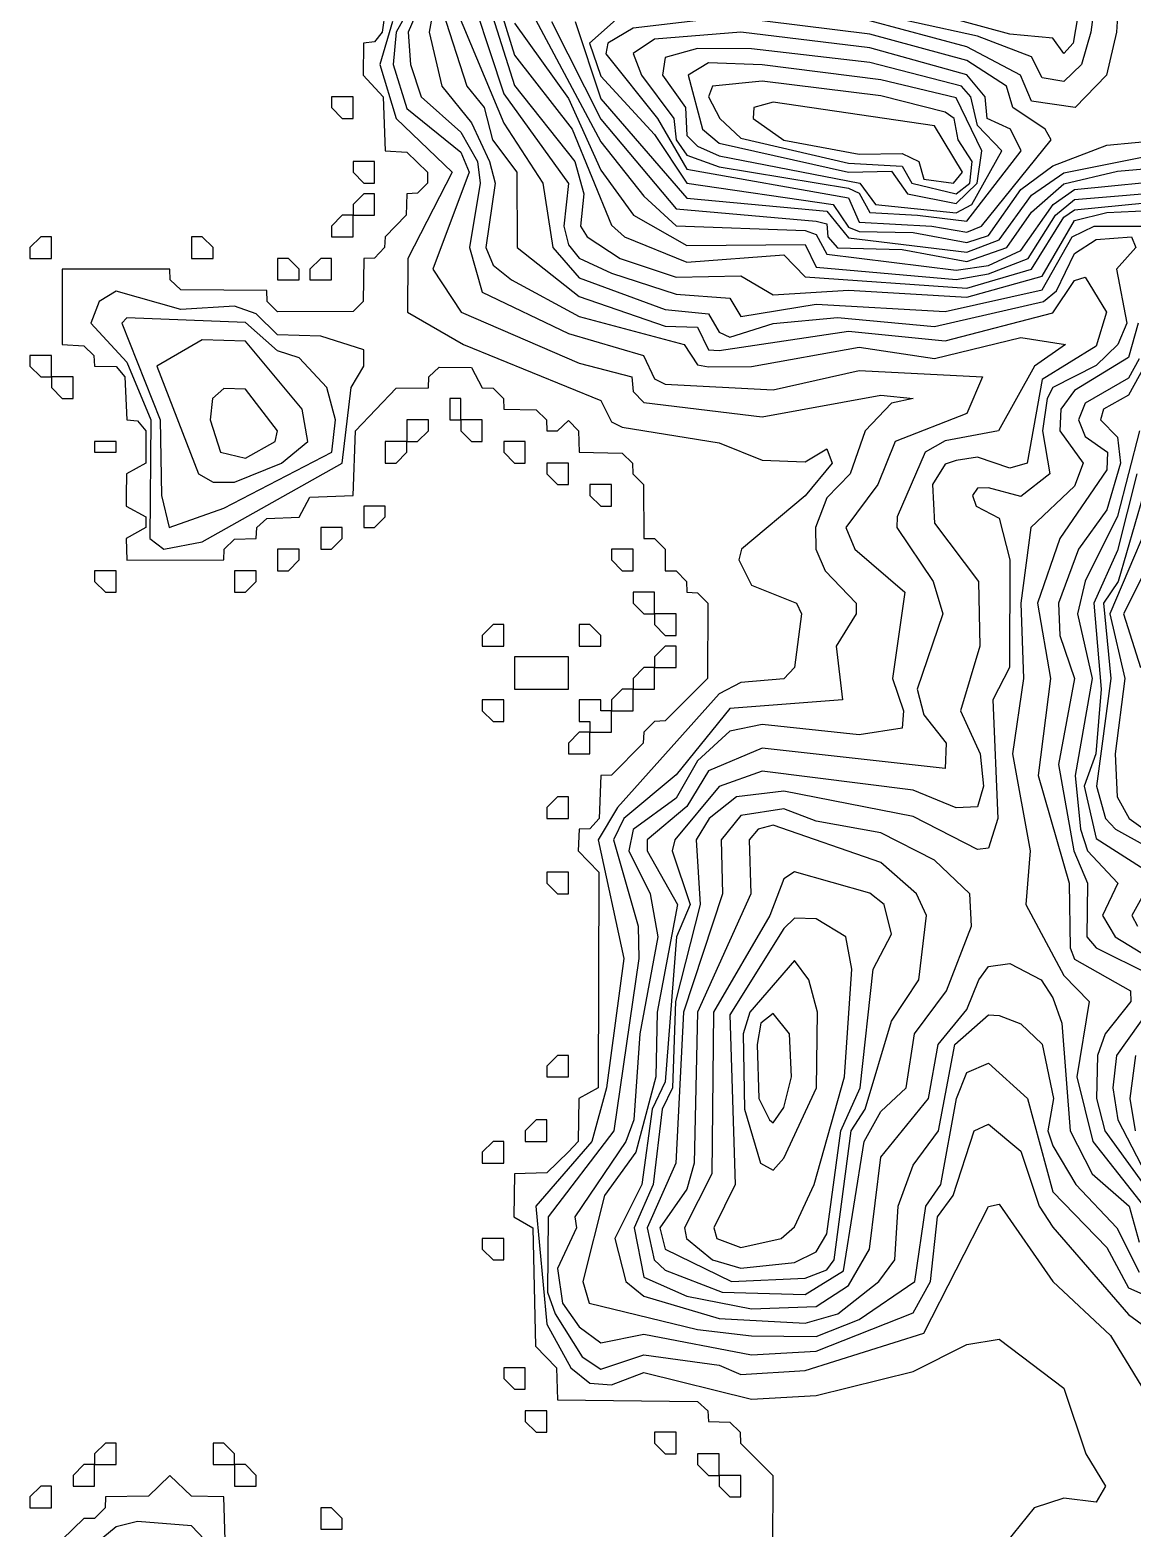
# Model space of a CAD drawing. Header units: metres. Extents: x 310028 to 360472, y 4137098 to 4159193.
# Drawn here: x 313238 to 314773, y 4146444 to 4148531 of the extents above; entities that cross this region are included whole.
import ezdxf

# ---------------------------------------------------------------- set-up
doc = ezdxf.new("R2010")
doc.units = ezdxf.units.M
for name, color, linetype in [('COAST', 5, 'Continuous'), ('CONTOUR', 254, 'Continuous'), ('CONTOUR_INDEX', 33, 'Continuous')]:
    doc.layers.add(name, color=color, linetype=linetype)

msp = doc.modelspace()

# ---------------------------------------------------------------- linework, layer by layer
at = {"layer": 'COAST'}
for points in [[(313732.3, 4148557.5), (313728.3, 4148527.5), (313717.5, 4148514.1), (313702.2, 4148512.5), (313701.4, 4148467.5), (313729.7, 4148437.5), (313732.4, 4148362.5), (313762.5, 4148360.6), (313791.1, 4148332.5), (313791.2, 4148317.5), (313777.5, 4148303.4), (313762.3, 4148302.5), (313761.7, 4148272.5), (313732.1, 4148242.5), (313731.4, 4148227.5), (313717.5, 4148212.9), (313702.4, 4148212.5), (313701.6, 4148152.5), (313687.5, 4148138.5), (313582.5, 4148137.9), (313568, 4148152.5), (313567.5, 4148167.6), (313447.5, 4148168.9), (313432.7, 4148182.5), (313432.5, 4148197.5), (313282.5, 4148197.5), (313282.4, 4148092.5), (313312.5, 4148090.8), (313326.3, 4148077.5), (313327.5, 4148062.2), (313357.5, 4148061.8), (313369.5, 4148047.5), (313372.4, 4147987.5), (313387.5, 4147986.5), (313398.7, 4147972.5), (313398.7, 4147927.5), (313372, 4147912.5), (313371.4, 4147882.5), (313371.7, 4147867.5), (313398.7, 4147852.5), (313398.7, 4147837.5), (313371.3, 4147822.5), (313372.5, 4147792.1), (313507.5, 4147792.5), (313507.8, 4147807.5), (313522.5, 4147821.3), (313552.5, 4147822.3), (313553.5, 4147837.5), (313567.5, 4147850.4), (313612.5, 4147851.9), (313627.5, 4147879.8), (313687.5, 4147882.4), (313690.9, 4147972.5), (313747.5, 4148031.8), (313792.5, 4148032.3), (313793.2, 4148047.5), (313807.5, 4148061.2), (313852.5, 4148060.5), (313867.5, 4148032.2), (313882.5, 4148031.6), (313897.3, 4148017.5), (313897.5, 4148002.5), (313942.5, 4148001.6), (313957.2, 4147987.5), (313957.5, 4147972.4), (313972.5, 4147972.5), (313987.5, 4147986.7), (314001.4, 4147972.5), (314002.5, 4147942.4), (314062.5, 4147941.1), (314076.7, 4147927.5), (314077.4, 4147912.5), (314092.3, 4147897.5), (314092.5, 4147822.5), (314107.5, 4147822.4), (314122.4, 4147807.5), (314122.4, 4147777.5), (314137.5, 4147777.2), (314152.1, 4147762.5), (314152.4, 4147747.5), (314167.5, 4147746.9), (314181.6, 4147732.5), (314181.3, 4147627.5), (314122.5, 4147568.4), (314107.5, 4147567.6), (314092.4, 4147552.5), (314091.8, 4147537.5), (314047.5, 4147492.7), (314032.5, 4147492.5), (314030.5, 4147432.5), (314017.5, 4147418), (314002.5, 4147417.5), (314001.3, 4147387.5), (314030.1, 4147357.5), (314028.9, 4147057.5), (314001.9, 4147042.5), (314001.1, 4146982.5), (313987.5, 4146968.1), (313957.5, 4146938.7), (313912.4, 4146937.5), (313911.7, 4146877.5), (313938, 4146862.5), (313941.7, 4146697.5), (313971, 4146667.5), (313972.3, 4146622.5), (314167.5, 4146620.6), (314181.9, 4146607.5), (314182.5, 4146592.4), (314212.5, 4146591.5), (314226.7, 4146577.5), (314227.4, 4146562.5), (314272.1, 4146517.5), (314271.9, 4146412.5)], [(313657.5, 4148422.5), (313672.5, 4148407.5), (313687.5, 4148407.5), (313687.5, 4148437.5), (313657.5, 4148437.5), (313657.5, 4148422.5)], [(313687.5, 4148332.5), (313702.5, 4148317.5), (313717.5, 4148317.5), (313717.5, 4148347.5), (313687.5, 4148347.5), (313687.5, 4148332.5)], [(313687.5, 4148272.5), (313717.5, 4148272.5), (313717.5, 4148302.5), (313702.5, 4148302.5), (313687.5, 4148287.5), (313687.5, 4148272.5)], [(313657.5, 4148242.5), (313687.5, 4148242.5), (313687.5, 4148272.5), (313672.5, 4148272.5), (313657.5, 4148257.5), (313657.5, 4148242.5)], [(313237.5, 4148212.5), (313267.5, 4148212.5), (313267.5, 4148242.5), (313252.5, 4148242.5), (313237.5, 4148227.5), (313237.5, 4148212.5)], [(313462.5, 4148212.5), (313492.5, 4148212.5), (313492.5, 4148227.5), (313477.5, 4148242.5), (313462.5, 4148242.5), (313462.5, 4148212.5)], [(313582.5, 4148182.5), (313612.5, 4148182.5), (313612.5, 4148197.5), (313597.5, 4148212.5), (313582.5, 4148212.5), (313582.5, 4148182.5)], [(313627.5, 4148182.5), (313657.5, 4148182.5), (313657.5, 4148212.5), (313642.5, 4148212.5), (313627.5, 4148197.5), (313627.5, 4148182.5)], [(313237.5, 4148062.5), (313252.5, 4148047.5), (313267.5, 4148047.5), (313267.5, 4148077.5), (313237.5, 4148077.5), (313237.5, 4148062.5)], [(313267.5, 4148032.5), (313282.5, 4148017.5), (313297.5, 4148017.5), (313297.5, 4148047.5), (313267.5, 4148047.5), (313267.5, 4148032.5)], [(313822.5, 4148002.5), (313822.5, 4147987.5), (313837.5, 4147987.5), (313837.5, 4148017.5), (313822.5, 4148017.5), (313822.5, 4148002.5)], [(313762.5, 4147972.5), (313762.5, 4147957.5), (313777.5, 4147957.5), (313792.5, 4147972.5), (313792.5, 4147987.5), (313762.5, 4147987.5), (313762.5, 4147972.5)], [(313837.5, 4147972.5), (313852.5, 4147957.5), (313867.5, 4147957.5), (313867.5, 4147987.5), (313837.5, 4147987.5), (313837.5, 4147972.5)], [(313327.5, 4147942.5), (313357.5, 4147942.5), (313357.5, 4147957.5), (313327.5, 4147957.5), (313327.5, 4147942.5)], [(313732.5, 4147942.5), (313732.5, 4147927.5), (313747.5, 4147927.5), (313762.5, 4147942.5), (313762.5, 4147957.5), (313732.5, 4147957.5), (313732.5, 4147942.5)], [(313897.5, 4147942.5), (313912.5, 4147927.5), (313927.5, 4147927.5), (313927.5, 4147957.5), (313897.5, 4147957.5), (313897.5, 4147942.5)], [(313957.5, 4147912.5), (313972.5, 4147897.5), (313987.5, 4147897.5), (313987.5, 4147927.5), (313957.5, 4147927.5), (313957.5, 4147912.5)], [(314017.5, 4147882.5), (314032.5, 4147867.5), (314047.5, 4147867.5), (314047.5, 4147897.5), (314017.5, 4147897.5), (314017.5, 4147882.5)], [(313702.5, 4147852.5), (313702.5, 4147837.5), (313717.5, 4147837.5), (313732.5, 4147852.5), (313732.5, 4147867.5), (313702.5, 4147867.5), (313702.5, 4147852.5)], [(313642.5, 4147822.5), (313642.5, 4147807.5), (313657.5, 4147807.5), (313672.5, 4147822.5), (313672.5, 4147837.5), (313642.5, 4147837.5), (313642.5, 4147822.5)], [(313582.5, 4147792.5), (313582.5, 4147777.5), (313597.5, 4147777.5), (313612.5, 4147792.5), (313612.5, 4147807.5), (313582.5, 4147807.5), (313582.5, 4147792.5)], [(314047.5, 4147792.5), (314062.5, 4147777.5), (314077.5, 4147777.5), (314077.5, 4147807.5), (314047.5, 4147807.5), (314047.5, 4147792.5)], [(313327.5, 4147762.5), (313342.5, 4147747.5), (313357.5, 4147747.5), (313357.5, 4147777.5), (313327.5, 4147777.5), (313327.5, 4147762.5)], [(313522.5, 4147762.5), (313522.5, 4147747.5), (313537.5, 4147747.5), (313552.5, 4147762.5), (313552.5, 4147777.5), (313522.5, 4147777.5), (313522.5, 4147762.5)], [(314077.5, 4147732.5), (314092.5, 4147717.5), (314107.5, 4147717.5), (314107.5, 4147747.5), (314077.5, 4147747.5), (314077.5, 4147732.5)], [(313867.5, 4147672.5), (313897.5, 4147672.5), (313897.5, 4147702.5), (313882.5, 4147702.5), (313867.5, 4147687.5), (313867.5, 4147672.5)], [(314002.5, 4147672.5), (314032.5, 4147672.5), (314032.5, 4147687.5), (314017.5, 4147702.5), (314002.5, 4147702.5), (314002.5, 4147672.5)], [(314107.5, 4147702.5), (314122.5, 4147687.5), (314137.5, 4147687.5), (314137.5, 4147717.5), (314107.5, 4147717.5), (314107.5, 4147702.5)], [(313912.5, 4147612.5), (313987.5, 4147612.5), (313987.5, 4147657.5), (313912.5, 4147657.5), (313912.5, 4147612.5)], [(314107.5, 4147642.5), (314137.5, 4147642.5), (314137.5, 4147672.5), (314122.5, 4147672.5), (314107.5, 4147657.5), (314107.5, 4147642.5)], [(314077.5, 4147612.5), (314107.5, 4147612.5), (314107.5, 4147642.5), (314092.5, 4147642.5), (314077.5, 4147627.5), (314077.5, 4147612.5)], [(313867.5, 4147582.5), (313882.5, 4147567.5), (313897.5, 4147567.5), (313897.5, 4147597.5), (313867.5, 4147597.5), (313867.5, 4147582.5)], [(314017.5, 4147552.5), (314047.5, 4147552.5), (314047.5, 4147582.5), (314032.5, 4147582.5), (314032.5, 4147597.5), (314002.5, 4147597.5), (314002.5, 4147567.5), (314017.5, 4147567.5), (314017.5, 4147552.5)], [(314047.5, 4147582.5), (314077.5, 4147582.5), (314077.5, 4147612.5), (314062.5, 4147612.5), (314047.5, 4147597.5), (314047.5, 4147582.5)], [(313987.5, 4147522.5), (314017.5, 4147522.5), (314017.5, 4147552.5), (314002.5, 4147552.5), (313987.5, 4147537.5), (313987.5, 4147522.5)], [(313957.5, 4147432.5), (313987.5, 4147432.5), (313987.5, 4147462.5), (313972.5, 4147462.5), (313957.5, 4147447.5), (313957.5, 4147432.5)], [(313957.5, 4147342.5), (313972.5, 4147327.5), (313987.5, 4147327.5), (313987.5, 4147357.5), (313957.5, 4147357.5), (313957.5, 4147342.5)], [(313957.5, 4147072.5), (313987.5, 4147072.5), (313987.5, 4147102.5), (313972.5, 4147102.5), (313957.5, 4147087.5), (313957.5, 4147072.5)], [(313927.5, 4146982.5), (313957.5, 4146982.4), (313957.5, 4147012.5), (313942.5, 4147012.5), (313927.5, 4146997.5), (313927.5, 4146982.5)], [(313867.5, 4146952.5), (313897.5, 4146952.5), (313897.5, 4146982.5), (313882.5, 4146982.5), (313867.5, 4146967.5), (313867.5, 4146952.5)], [(313867.5, 4146832.5), (313882.5, 4146817.5), (313897.5, 4146817.5), (313897.5, 4146847.5), (313867.5, 4146847.5), (313867.5, 4146832.5)], [(313897.5, 4146652.5), (313912.5, 4146637.5), (313927.5, 4146637.5), (313927.5, 4146667.5), (313897.5, 4146667.5), (313897.5, 4146652.5)], [(313927.5, 4146592.5), (313942.5, 4146577.5), (313957.5, 4146577.5), (313957.5, 4146607.5), (313927.5, 4146607.5), (313927.5, 4146592.5)], [(314107.5, 4146562.5), (314122.5, 4146547.5), (314137.5, 4146547.5), (314137.5, 4146577.5), (314107.5, 4146577.5), (314107.5, 4146562.5)], [(313327.5, 4146532.5), (313357.5, 4146532.5), (313357.5, 4146562.5), (313342.5, 4146562.5), (313327.5, 4146547.5), (313327.5, 4146532.5)], [(313492.5, 4146532.5), (313522.5, 4146532.5), (313522.5, 4146547.5), (313507.5, 4146562.5), (313492.5, 4146562.5), (313492.5, 4146532.5)], [(313297.5, 4146502.5), (313327.5, 4146502.5), (313327.5, 4146532.5), (313312.5, 4146532.5), (313297.5, 4146517.5), (313297.5, 4146502.5)], [(313522.5, 4146502.5), (313552.5, 4146502.5), (313552.5, 4146517.5), (313537.5, 4146532.5), (313522.5, 4146532.5), (313522.5, 4146502.5)], [(314167.5, 4146532.5), (314182.5, 4146517.5), (314197.5, 4146517.5), (314197.5, 4146547.5), (314167.5, 4146547.5), (314167.5, 4146532.5)], [(313509.2, 4146427.5), (313507.5, 4146487.8), (313462.5, 4146488.5), (313432.5, 4146517.5), (313402.5, 4146488.7), (313342.5, 4146487.5), (313342.3, 4146472.5), (313327.5, 4146457.6), (313312.5, 4146457.6), (313282.5, 4146428.1)], [(314197.5, 4146502.5), (314212.5, 4146487.5), (314227.5, 4146487.5), (314227.5, 4146517.5), (314197.5, 4146517.5), (314197.5, 4146502.5)], [(313237.5, 4146472.5), (313267.5, 4146472.5), (313267.5, 4146502.5), (313252.5, 4146502.5), (313237.5, 4146487.5), (313237.5, 4146472.5)], [(313642.5, 4146442.5), (313672.5, 4146442.5), (313672.5, 4146457.5), (313657.5, 4146472.5), (313642.5, 4146472.5), (313642.5, 4146442.5)]]:
    msp.add_lwpolyline(points, dxfattribs=at)
at = {"layer": 'CONTOUR'}
for points, elevation in [([(313797.7, 4148617.5), (313747.5, 4148527.5), (313743.5, 4148482.5), (313762.5, 4148421.2), (313837.5, 4148360.5), (313849.4, 4148332.5), (313798.6, 4148197.5), (313838.2, 4148137.5), (314002.5, 4148066.4), (314076, 4148047.5), (314077.5, 4148027.3), (314092.5, 4148012), (314257.5, 4147991.8), (314422.5, 4148022.2), (314467.9, 4148017.5), (314437.5, 4148010.8), (314400.9, 4147972.5), (314380.2, 4147912.5), (314347.5, 4147878.9), (314331.5, 4147837.5), (314332.1, 4147807.5), (314345.2, 4147777.5), (314388.5, 4147732.5), (314388.4, 4147717.5), (314360.3, 4147672.5), (314369.4, 4147597.5), (314212.5, 4147585.4), (314137.5, 4147493), (314064.7, 4147432.5), (314050.4, 4147402.5), (314084.9, 4147282.5), (314085.8, 4147237.5), (314050.6, 4146997.5), (313959.5, 4146877.5), (313958.2, 4146772.5), (313969, 4146742.5), (314006.9, 4146682.5), (314032.5, 4146665.6), (314092.5, 4146685.6), (314197.5, 4146671.1), (314227.5, 4146658.1), (314317.5, 4146663.5), (314482.5, 4146715.5), (314572.5, 4146892.2), (314587.5, 4146895.2), (314662.2, 4146787.5), (314742.4, 4146712.5), (314806.5, 4146607.5)], 20), ([(313803.5, 4148617.5), (313764.1, 4148527.5), (313767.7, 4148482.5), (313782.6, 4148437.5), (313837.5, 4148388.2), (313860.7, 4148347.5), (313864.5, 4148317.5), (313849.9, 4148227.5), (313867.5, 4148165.3), (313987.5, 4148108.1), (314092, 4148077.5), (314107.5, 4148044.7), (314122.5, 4148037.5), (314272.5, 4148029.6), (314392.5, 4148056.4), (314564.4, 4148047.5), (314542.5, 4147996.6), (314442.8, 4147957.5), (314418.4, 4147897.5), (314374, 4147837.5), (314386.7, 4147807.5), (314456.3, 4147747.5), (314439, 4147627.5), (314454.3, 4147582.5), (314452.5, 4147558.4), (314392.5, 4147548.9), (314257.5, 4147563.3), (314212.5, 4147554.1), (314167.5, 4147512.6), (314137.5, 4147460.8), (314077.5, 4147417.3), (314071.7, 4147387.5), (314101.4, 4147327.5), (314112, 4147267.5), (314086.8, 4147132.5), (314078.7, 4147012.5), (314067.6, 4146982.5), (313996.4, 4146877.5), (313998.7, 4146862.5), (313972.5, 4146805.7), (313979.5, 4146757.5), (314002.5, 4146724.5), (314032.5, 4146702.1), (314092.5, 4146714.3), (314242.5, 4146685.4), (314332.5, 4146690.7), (314467.5, 4146743.9), (314492.1, 4146787.5), (314501.4, 4146877.5), (314523.4, 4146907.5), (314552.9, 4146997.5), (314572.5, 4147006.7), (314617.5, 4146968.9), (314643.1, 4146892.5), (314662.5, 4146863), (314767.5, 4146741.6), (314857.5, 4146676.3)], 30), ([(313809.9, 4148617.5), (313793.7, 4148527.5), (313811.1, 4148452.5), (313852.5, 4148401.4), (313877.4, 4148347.5), (313885.7, 4148317.5), (313872.3, 4148227.5), (313882.5, 4148202.9), (313908.1, 4148182.5), (314002.5, 4148131.7), (314148.6, 4148092.5), (314167.5, 4148064.3), (314182.5, 4148061.7), (314242.5, 4148061.8), (314392.5, 4148088.8), (314497.5, 4148073.3), (314617.5, 4148102.3), (314679.8, 4148092.5), (314636.7, 4148062.5), (314586.7, 4147972.5), (314512.5, 4147958.3), (314484.5, 4147942.5), (314445.3, 4147852.5), (314445.2, 4147837.5), (314495.4, 4147762.5), (314508.9, 4147717.5), (314473.2, 4147612.5), (314482.5, 4147576.8), (314513.6, 4147537.5), (314512.5, 4147502.2), (314257.5, 4147530.5), (314182.5, 4147499), (314152.5, 4147449.1), (314097.1, 4147402.5), (314097.4, 4147387.5), (314139.6, 4147312.5), (314111.1, 4147162.5), (314109.5, 4147072.5), (314081.2, 4146967.5), (314037.9, 4146907.5), (314007.5, 4146787.5), (314016.6, 4146757.5), (314167.5, 4146720.5), (314242.5, 4146711.9), (314332.5, 4146710.9), (314392.5, 4146734.4), (314469.9, 4146787.5), (314485.5, 4146892.5), (314506.4, 4146922.5), (314527.9, 4147042.5), (314542.5, 4147078.6), (314572.5, 4147091.6), (314627, 4147042.5), (314662.5, 4146912.6), (314737.5, 4146834.9), (314767.5, 4146778.6), (314849.2, 4146742.5)], 40), ([(313839.4, 4148617.5), (313897.5, 4148441.5), (313987.5, 4148316.6), (313981.3, 4148257.5), (313987.5, 4148231.5), (314002.5, 4148212.7), (314047.5, 4148191.9), (314137.5, 4148162.8), (314212.5, 4148157.3), (314227.5, 4148131.8), (314332.5, 4148148.8), (314512.5, 4148138.4), (314647.5, 4148168.6), (314689, 4148242.5), (314720, 4148257.5), (314864.5, 4148257.5)], 70), ([(313860.3, 4148617.5), (313912.5, 4148453.3), (313996.3, 4148347.5), (314009.1, 4148302.5), (314004.3, 4148257.5), (314013.6, 4148242.5), (314059.6, 4148212.5), (314137.5, 4148186.6), (314227.5, 4148188.4), (314272.5, 4148161.7), (314377.5, 4148168.2), (314542.5, 4148158.4), (314647.5, 4148187.8), (314692.5, 4148265.2), (314737.5, 4148276.6), (314857.5, 4148282.1)], 80), ([(314729.2, 4148632.5), (314715.3, 4148527.5), (314702.2, 4148482.5), (314677.5, 4148459), (314647.5, 4148463.9), (314632.5, 4148493.4), (314557.5, 4148522.2), (314302.5, 4148578)], 130), ([(314711.2, 4148632.5), (314690.7, 4148512.5), (314677.5, 4148497.9), (314662.5, 4148519.3), (314602.5, 4148525), (314407.5, 4148578.1)], 120), ([(313884.2, 4148587.5), (313912.5, 4148495.5), (313992.9, 4148392.5), (314047.5, 4148258.9), (314065.6, 4148242.5), (314152.5, 4148207.2), (314287.5, 4148217.6), (314317.5, 4148186.8), (314542.5, 4148170.9), (314632.5, 4148197.6), (314677.5, 4148269.9), (314692.5, 4148280.3), (314857.5, 4148296.5)], 90), ([(313996.8, 4148542.5), (314032.5, 4148434.9), (314152.5, 4148296.4), (314347.5, 4148278.2), (314377.5, 4148241.1), (314542.5, 4148221.3), (314587.5, 4148238.5), (314632.5, 4148300.7), (314677.5, 4148331.7), (314842.5, 4148364.7), (314932.5, 4148449.4), (315217.5, 4148495.1), (315337.5, 4148587.4)], 130), ([(314754.7, 4148587.5), (314751.1, 4148527.5), (314736.9, 4148467.5), (314693.6, 4148422.5), (314632.5, 4148431.7), (314617, 4148467.5), (314542.5, 4148507.1), (314407.5, 4148543.2)], 140), ([(313832.2, 4148557.5), (313897.5, 4148400.7), (313952, 4148317.5), (313965.8, 4148227.5), (314002.5, 4148185.5), (314122.5, 4148141.2), (314182.5, 4148135.1), (314197.5, 4148109.7), (314212.5, 4148102.8), (314272.5, 4148121.8), (314362.5, 4148130.2), (314497.5, 4148117.7), (314649.3, 4148152.5), (314667.3, 4148167.5), (314692.5, 4148219.3), (314722.5, 4148239), (314771.7, 4148242.5), (314778, 4148227.5), (314751, 4148197.5), (314765.3, 4148122.5), (314752.6, 4148092.5), (314722.5, 4148063.5), (314662.5, 4148032.6), (314654.4, 4148017.5), (314647.8, 4147972.5), (314658.3, 4147912.5), (314617.5, 4147881), (314572.5, 4147893.1), (314557.5, 4147892.7), (314550.6, 4147882.5), (314555.4, 4147867.5), (314587.5, 4147850.6), (314602.5, 4147792.5), (314601.7, 4147642.5), (314578.5, 4147597.5), (314585.5, 4147432.5), (314572.5, 4147391.2), (314557.5, 4147389), (314467.5, 4147435.1), (314287.5, 4147470.6), (314221.8, 4147462.5), (314183.8, 4147432.5), (314165.4, 4147402.5), (314171.1, 4147312.5), (314136.9, 4147177.5), (314132.4, 4147057.5), (314118.2, 4147027.5), (314105.7, 4146922.5), (314079.1, 4146862.5), (314092.5, 4146793.5), (314152.5, 4146767), (314242.5, 4146749.3), (314332.5, 4146752.5), (314377.5, 4146782.1), (314406.8, 4146832.5), (314422.5, 4146960.7), (314489.1, 4147042.5), (314502.4, 4147117.5), (314542.5, 4147166.4), (314559.2, 4147207.5), (314572.5, 4147226.4), (314602.5, 4147230.5), (314646.1, 4147207.5), (314662.5, 4147182.8), (314674.6, 4147147.5), (314686.3, 4146997.5), (314717, 4146937.5), (314768.6, 4146892.5), (314782.5, 4146842.5)], 60), ([(313927.1, 4148572.5), (314032.5, 4148374.7), (314092.5, 4148299), (314137.5, 4148257.8), (314317.5, 4148251.3), (314332.5, 4148245.7), (314347.5, 4148218.3), (314527.5, 4148196.1), (314572.5, 4148202.8), (314617.5, 4148223.3), (314662.8, 4148287.5), (314692.5, 4148308.4), (314842.5, 4148323.1)], 110), ([(314062.5, 4148552.6), (314016.9, 4148512.5), (314032.5, 4148466.3), (314107.5, 4148385.2), (314152.5, 4148317.4), (314356.5, 4148287.5), (314377.5, 4148255.8), (314392.5, 4148249.8), (314467.5, 4148248.8), (314542.5, 4148234.7), (314572.5, 4148244.6), (314617.5, 4148308.6), (314662.5, 4148341.4), (314737.5, 4148370.3), (314816.2, 4148377.5), (314863.5, 4148437.5), (314900.3, 4148467.5), (315217.5, 4148513.5), (315277.5, 4148555.9)], 140), ([(313742.3, 4148542.5), (313724.9, 4148482.5), (313747.7, 4148407.5), (313825.4, 4148332.5), (313763.9, 4148212.5), (313763.6, 4148137.5), (313841.2, 4148092.5), (314032.5, 4148014.5), (314047.5, 4147985), (314062.5, 4147977.6), (314197.5, 4147955.6), (314257.5, 4147931.3), (314317.5, 4147929.4), (314347.5, 4147947.1), (314354.8, 4147927.5), (314317.5, 4147881.6), (314228.5, 4147807.5), (314224.8, 4147792.5), (314242.5, 4147757.2), (314305.4, 4147732.5), (314312, 4147717.5), (314302.3, 4147642.5), (314287.5, 4147626.7), (314227.5, 4147621.8), (314197.5, 4147606.2), (314055.7, 4147447.5), (314029, 4147402.5), (314064.7, 4147237.5), (314040.5, 4147057.5), (314020, 4146982.5), (313942.2, 4146892.5), (313957.5, 4146728.1), (313991, 4146667.5), (314017.5, 4146645.9), (314047.5, 4146643.6), (314092.5, 4146660.9), (314242.5, 4146623.6), (314332.5, 4146628.8), (314467.5, 4146662.3), (314542.5, 4146700), (314587.5, 4146707.1), (314677.5, 4146638.8), (314708.1, 4146547.5), (314735.5, 4146502.5), (314722.5, 4146480.4), (314677.5, 4146485.9), (314636.3, 4146472.5), (314587.5, 4146412.1)], 10), ([(313964, 4148542.5), (314032.5, 4148406.6), (314137.5, 4148281.7), (314332.5, 4148264.2), (314347.5, 4148260.6), (314348.8, 4148242.5), (314362.5, 4148227), (314452.5, 4148224.7), (314542.5, 4148208.4), (314598.2, 4148227.5), (314632.5, 4148276.7), (314677.5, 4148316.5), (314752.5, 4148334.2), (314842.5, 4148342)], 120), ([(314473.9, 4148272.5), (314542.5, 4148264.2), (314618.2, 4148362.5), (314603.4, 4148392.5), (314570.7, 4148407.5), (314568.2, 4148437.5), (314542.5, 4148468.3), (314407.5, 4148505.6), (314227.5, 4148527.7), (314107.5, 4148517.8), (314077.5, 4148497.9), (314089.1, 4148467.5), (314134.4, 4148407.5), (314137.4, 4148377.5), (314152.5, 4148356.2), (314197.5, 4148340.1), (314377.5, 4148310.3), (314392.5, 4148303.4), (314407.5, 4148276.5), (314473.9, 4148272.5)], 160), ([(314415.4, 4148287.5), (314527.5, 4148276.1), (314549.5, 4148287.5), (314591.2, 4148362.5), (314557.5, 4148397.6), (314548.2, 4148437.5), (314534.9, 4148452.5), (314407.5, 4148485.2), (314242.5, 4148504.4), (314167.5, 4148505), (314122.5, 4148492.2), (314118.5, 4148467.5), (314150.6, 4148422.5), (314152.5, 4148383.8), (314167.5, 4148368.9), (314197.5, 4148355.3), (314393.6, 4148317.5), (314415.4, 4148287.5)], 170), ([(314459.9, 4148302.5), (314527.5, 4148289), (314556.9, 4148317.5), (314563.5, 4148362.5), (314527.5, 4148436), (314422.5, 4148461.1), (314257.5, 4148482.1), (314182.5, 4148484.9), (314154.4, 4148467.5), (314174.4, 4148392.5), (314197.5, 4148373), (314377.5, 4148332.6), (314437.5, 4148334.2), (314459.9, 4148302.5)], 180), ([(314465.8, 4148317.5), (314527.5, 4148302.5), (314546.5, 4148317.5), (314550.1, 4148347.5), (314530.6, 4148377.5), (314524.9, 4148407.5), (314512.5, 4148416.2), (314422.5, 4148438.7), (314257.5, 4148459.4), (314188.4, 4148452.5), (314182.6, 4148437.5), (314198.4, 4148407.5), (314227.5, 4148380.2), (314377.5, 4148345), (314452.5, 4148341), (314465.8, 4148317.5)], 190), ([(313423.9, 4147807.5), (313477.5, 4147817.9), (313672.5, 4147927.3), (313685, 4148032.5), (313702.7, 4148062.5), (313702.5, 4148085.1), (313642.5, 4148104.2), (313582.5, 4148106), (313552.5, 4148135.1), (313522.5, 4148145.9), (313447.5, 4148141.2), (313357.5, 4148166.9), (313334, 4148152.5), (313322.2, 4148122.5), (313372.5, 4148067.9), (313405.8, 4147987.5), (313404.5, 4147822.5), (313423.9, 4147807.5)], 10), ([(313431.6, 4147837.5), (313507.5, 4147864.6), (313658.2, 4147942.5), (313662.9, 4147987.5), (313650.8, 4148032.5), (313612.5, 4148074), (313582.5, 4148084), (313537.5, 4148123.3), (313372.5, 4148129.7), (313365.4, 4148122.5), (313418.9, 4147987.5), (313420.9, 4147882.5), (313431.6, 4147837.5)], 20), ([(314781.1, 4148122.5), (314767.5, 4148074.4), (314692.5, 4148028.3), (314673.3, 4148002.5), (314672.2, 4147972.5), (314704.6, 4147927.5), (314692.5, 4147895.5), (314631.7, 4147837.5), (314617.7, 4147732.5), (314621.4, 4147627.5), (314606.2, 4147522.5), (314630.5, 4147387.5), (314624.7, 4147312.5), (314677.5, 4147213.6), (314713, 4147177.5), (314695.9, 4147072.5), (314718, 4146982.5), (314812.5, 4146862.3)], 70), ([(313472.4, 4147912.5), (313492.5, 4147900.9), (313522.5, 4147900.8), (313587.9, 4147927.5), (313624.5, 4147957.5), (313616.5, 4148002.5), (313537.5, 4148097.4), (313477.5, 4148099.2), (313414.3, 4148062.5), (313472.4, 4147912.5)], 30), ([(314782.5, 4148072.5), (314767.5, 4148045.8), (314707.5, 4148010.8), (314698.2, 4147987.5), (314707.5, 4147964.3), (314738.5, 4147942.5), (314737.5, 4147917.8), (314671.8, 4147822.5), (314641, 4147732.5), (314658.9, 4147627.5), (314641.9, 4147492.5), (314685.2, 4147342.5), (314686.6, 4147252.5), (314692.5, 4147236.6), (314770.3, 4147192.5), (314770.8, 4147177.5), (314735, 4147132.5), (314724.3, 4147102.5), (314723.2, 4147042.5), (314734.7, 4146997.5), (314812.5, 4146889.8)], 80), ([(314790.1, 4148062.5), (314767.5, 4148021.9), (314732.8, 4148002.5), (314728.5, 4147987.5), (314752.5, 4147963.3), (314756.4, 4147927.5), (314737.5, 4147862.2), (314697.8, 4147807.5), (314670.1, 4147732.5), (314671.8, 4147687.5), (314692.3, 4147627.5), (314670.2, 4147507.5), (314691.6, 4147387.5), (314710.5, 4147342.5), (314709.8, 4147267.5), (314722.5, 4147252.5), (314797.5, 4147214.9)], 90), ([(313503.1, 4147942.5), (313537.5, 4147934.3), (313579.2, 4147957.5), (313582.4, 4147972.5), (313537.5, 4148030.4), (313507.5, 4148031.3), (313491.9, 4148017.5), (313488.3, 4147987.5), (313503.1, 4147942.5)], 40), ([(314779.1, 4147912.5), (314752.5, 4147805.9), (314719.6, 4147732.5), (314729.5, 4147612.5), (314722.1, 4147522.5), (314705.9, 4147477.5), (314722.5, 4147404.7), (314796.2, 4147357.5)], 110), ([(314818.3, 4147897.5), (314741.8, 4147717.5), (314762.7, 4147627.5), (314749.3, 4147522.5), (314751.8, 4147462.5), (314768.5, 4147432.5), (314852.6, 4147372.5)], 130), ([(314788, 4147882.5), (314753.5, 4147762.5), (314733, 4147732.5), (314743.2, 4147627.5), (314723.3, 4147477.5), (314735.4, 4147432.5), (314749.4, 4147417.5), (314830.6, 4147372.5)], 120), ([(314812.5, 4147820.9), (314760.8, 4147717.5), (314784.5, 4147642.5)], 140), ([(314201.9, 4146772.5), (314317.5, 4146769.6), (314370.7, 4146802.5), (314399.6, 4146982.5), (314422.5, 4147024.5), (314457.8, 4147057.5), (314469.4, 4147132.5), (314514.3, 4147192.5), (314549.1, 4147282.5), (314546.5, 4147327.5), (314497.5, 4147374.6), (314422.5, 4147412.5), (314332.5, 4147428.5), (314287.5, 4147446), (314227.5, 4147436.4), (314200.5, 4147402.5), (314202.1, 4147327.5), (314147.7, 4147162.5), (314137.1, 4146952.5), (314097, 4146862.5), (314106.9, 4146817.5), (314122.5, 4146803.5), (314201.9, 4146772.5)], 70), ([(314214.9, 4146787.5), (314317.5, 4146792.2), (314347.5, 4146803.7), (314357.9, 4146817.5), (314381.5, 4146997.5), (314400.8, 4147027.5), (314437.5, 4147150.1), (314475.7, 4147207.5), (314486.5, 4147297.5), (314472.6, 4147327.5), (314422.5, 4147371), (314272.5, 4147423), (314251.8, 4147417.5), (314239.3, 4147402.5), (314241.4, 4147327.5), (314167.1, 4147162.5), (314162.8, 4146952.5), (314152.5, 4146916.3), (314114.9, 4146862.5), (314122.5, 4146832.5), (314214.9, 4146787.5)], 80), ([(314188.3, 4146817.5), (314227.5, 4146806.1), (314302.5, 4146814), (314332.5, 4146828.9), (314347.5, 4146854), (314367.2, 4146997.5), (314393.8, 4147057.5), (314412.1, 4147222.5), (314437.5, 4147271.5), (314427.3, 4147312.5), (314407.5, 4147328.2), (314302.5, 4147358.3), (314287.5, 4147348.4), (314267.9, 4147297.5), (314189.6, 4147162.5), (314187.2, 4146937.5), (314149.4, 4146862.5), (314151.8, 4146847.5), (314188.3, 4146817.5)], 90), ([(314797.5, 4147342.3), (314772.5, 4147297.5), (314780.3, 4147282.5)], 110), ([(314255.3, 4146952.5), (314272.5, 4146942.6), (314287.5, 4146959.1), (314333.3, 4147057.5), (314334.4, 4147162.5), (314322.5, 4147207.5), (314302.5, 4147234.7), (314240.2, 4147162.5), (314230.9, 4147132.5), (314232.6, 4147027.5), (314255.3, 4146952.5)], 110), ([(314814.8, 4147192.5), (314750.9, 4147102.5), (314745.7, 4147057.5), (314752.6, 4147012.5), (314791.8, 4146937.5)], 90), ([(314267.4, 4147012.5), (314272.5, 4147008.7), (314287.5, 4147029.7), (314298.3, 4147072.5), (314295.6, 4147132.5), (314272.5, 4147160.8), (314255.5, 4147147.5), (314250.3, 4147117.5), (314252.9, 4147042.5), (314267.4, 4147012.5)], 120), ([(313507.5, 4146399.9), (313462.5, 4146447.4), (313387.5, 4146453.1), (313357.5, 4146445.8), (313281, 4146382.5)], 10)]:
    msp.add_lwpolyline(points, dxfattribs=dict(at, elevation=elevation))
at = {"layer": 'CONTOUR_INDEX'}
for points, elevation in [([(313811.9, 4148557.5), (313845.8, 4148452.5), (313870.2, 4148422.5), (313881.6, 4148377.5), (313915.6, 4148332.5), (313916.1, 4148227.5), (314002.5, 4148159.4), (314122.5, 4148118.3), (314167.5, 4148116.7), (314182.5, 4148085.2), (314197.5, 4148084.1), (314377.5, 4148111), (314512.5, 4148097.7), (314662.5, 4148136.7), (314692.5, 4148181.9), (314707.5, 4148186.2), (314737, 4148137.5), (314722.5, 4148090.4), (314647.5, 4148043.9), (314626.4, 4147927.5), (314602.5, 4147920.3), (314557.5, 4147935.5), (314527.5, 4147931.2), (314512.5, 4147925.9), (314494.7, 4147897.5), (314497.5, 4147843.7), (314558.7, 4147762.5), (314560.8, 4147672.5), (314533.5, 4147582.5), (314561, 4147522.5), (314565.7, 4147477.5), (314557.5, 4147448.5), (314527.5, 4147447.4), (314467.5, 4147471.9), (314257.5, 4147498.2), (314197.5, 4147477.2), (314135.6, 4147402.5), (314132.2, 4147387.5), (314156.9, 4147312.5), (314138.3, 4147267.5), (314122.5, 4147065.6), (314104.2, 4147027.5), (314090, 4146922.5), (314052.4, 4146847.5), (314067.6, 4146787.5), (314092.5, 4146766.9), (314197.5, 4146736.1), (314317.5, 4146729.6), (314362.7, 4146742.5), (314420.1, 4146787.5), (314442.2, 4146817.5), (314446.9, 4146892.5), (314467.5, 4146949.4), (314503.1, 4146997.5), (314525.9, 4147117.5), (314572.5, 4147159.1), (314587.5, 4147158.2), (314617.5, 4147146.2), (314647.5, 4147117.9), (314663.4, 4147042.5), (314655.3, 4146997.5), (314662.5, 4146976.5), (314694.3, 4146922.5), (314751.2, 4146862.5), (314782.5, 4146800.5)], 50), ([(313912.5, 4148540.3), (313987.5, 4148435), (314032.5, 4148335.4), (314078.2, 4148272.5), (314152.5, 4148230.4), (314317.5, 4148232), (314332.5, 4148200.3), (314527.5, 4148182.9), (314572.5, 4148190.8), (314627.8, 4148212.5), (314666.1, 4148272.5), (314692.5, 4148294.4), (314842.5, 4148307.2)], 100), ([(314493.8, 4148257.5), (314542.5, 4148249.1), (314563.1, 4148257.5), (314659.9, 4148377.5), (314651.8, 4148392.5), (314606.7, 4148422.5), (314597.7, 4148452.5), (314542.5, 4148488), (314407.5, 4148524.8), (314212.5, 4148549.1), (314077.5, 4148533.1), (314042.4, 4148512.5), (314039.6, 4148497.5), (314111.7, 4148407.5), (314152.5, 4148336.7), (314377.5, 4148296.8), (314392.5, 4148262.9), (314493.8, 4148257.5)], 150), ([(314523.8, 4148317.5), (314536.6, 4148332.5), (314497.5, 4148397.3), (314272.5, 4148429.9), (314246, 4148422.5), (314244.7, 4148407.5), (314287.5, 4148377.2), (314392.5, 4148357.8), (314452.5, 4148358.5), (314475.6, 4148347.5), (314482.5, 4148323), (314523.8, 4148317.5)], 200), ([(314782.9, 4147972.5), (314752.5, 4147853.7), (314707.5, 4147762.9), (314696.7, 4147717.5), (314717.1, 4147627.5), (314693.2, 4147492.5), (314700.9, 4147417.5), (314710.5, 4147387.5), (314752.9, 4147342.5), (314731.3, 4147297.5), (314749, 4147267.5), (314823.1, 4147222.5)], 100), ([(314194.4, 4146847.5), (314227.5, 4146835.1), (314283.9, 4146847.5), (314302.5, 4146863.7), (314329.6, 4146922.5), (314372.1, 4147072.5), (314382.2, 4147222.5), (314374, 4147267.5), (314332.5, 4147292.8), (314302.5, 4147293.4), (314287.5, 4147279.2), (314212.5, 4147158.9), (314219.9, 4146922.5), (314190.2, 4146862.5), (314194.4, 4146847.5)], 100), ([(314777.6, 4147102.5), (314769.5, 4147042.5), (314776.8, 4146997.5)], 100)]:
    msp.add_lwpolyline(points, dxfattribs=dict(at, elevation=elevation))

doc.saveas('drawing.dxf')
